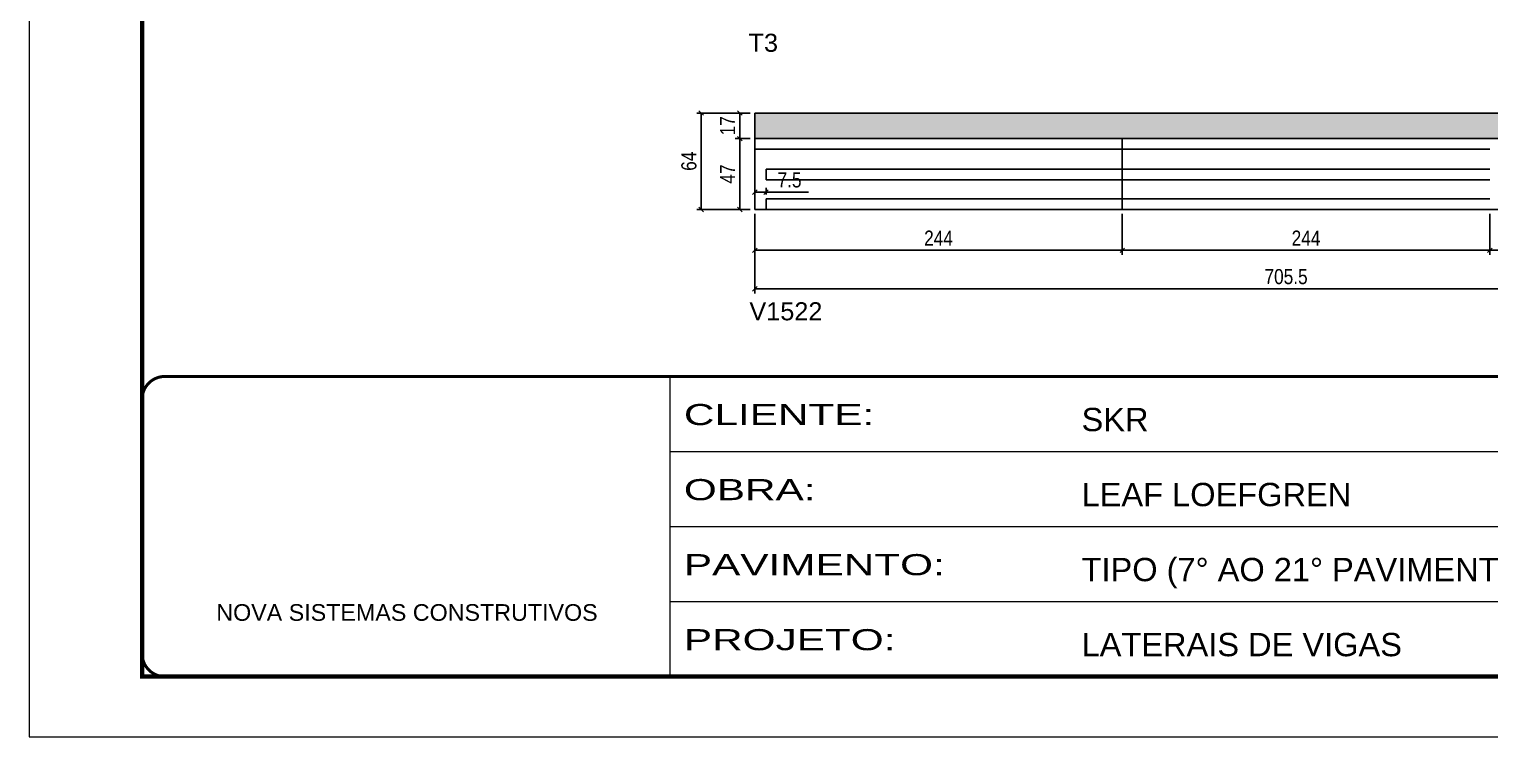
# Model space of a CAD drawing. Extents: x 3309 to 9563, y -2522 to 14608.
# Drawn here: x 4908 to 5878, y 12409 to 12879 of the extents above; entities that cross this region are included whole.
import ezdxf

# ---------------------------------------------------------------- set-up
doc = ezdxf.new("R2010")
doc.units = 0
doc.linetypes.add('CONTINUO', pattern=[0])
doc.linetypes.add('DASHED', pattern=[0.75, 0.5, -0.25])
for name, color, linetype in [('5', 5, 'Continuous'), ('COTA', 241, 'Continuous'), ('Painéis', 200, 'Continuous'), ('SARR_2.2x7', 40, 'Continuous')]:
    doc.layers.add(name, color=color, linetype=linetype)
doc.layers.add('Folhas', color=255, linetype='Continuous', lineweight=9)
doc.layers.add('SARRAFO DE PRESSAO', color=251, linetype='DASHED', lineweight=9)
doc.styles.add('ARIAL', font='arial.ttf')
doc.styles.add('COTA TECNICA', font='techl___.ttf', dxfattribs={"height": 10})
doc.styles.get("Standard").update_dxf_attribs({"font": 'arial.ttf'})
doc.styles.add('Tecnologia', font='')
doc.styles.get('Tecnologia').set_extended_font_data('Forgotten Futurist')
doc.dimstyles.new('PAINEL', dxfattribs={"dimtxt": 10, "dimasz": 3, "dimexe": 3, "dimexo": 3, "dimgap": 3, "dimtad": 1, "dimdec": 1, "dimzin": 12, "dimdsep": 46, "dimtxsty": 'COTA TECNICA', "dimblk1": 'OBLIQUE', "dimblk2": 'OBLIQUE', "dimsah": 1, "dimcen": 0.9, "dimclrd": 4, "dimclre": 4, "dimclrt": 240, "dimadec": 1, "dimazin": 3, "dimtfac": 1, "dimtdec": 1, "dimtmove": 0, "dimatfit": 3, "dimfxl": 1, "dimtolj": 1, "dimtzin": 12, "dimarcsym": 0})

# ---------------------------------------------------------------- blocks, each defined once
blk = doc.blocks.new('9999999999')
at = {"color": 30, "linetype": 'CONTINUO'}
for p, q in [((98564.56, 34230.21), (98564.56, 34429.45)), ((98564.56, 34379.64), (99583.98, 34379.64)), ((98564.56, 34329.83), (99487.98, 34329.83)), ((98564.56, 34280.02), (99487.98, 34280.02))]:
    blk.add_line(p, q, dxfattribs=at)
at = {"color": 30, "linetype": 'CONTINUO', "const_width": 2}
blk.add_lwpolyline([(99583.98, 34230.21), (99583.98, 34414.45, 0.414214), (99568.98, 34429.45), (98228.98, 34429.45, 0.414214), (98213.98, 34414.45), (98213.98, 34245.21, 0.414214), (98228.98, 34230.21), (99583.98, 34230.21)], format="xyb", dxfattribs=at)
at = {"layer": 'Folhas'}
blk.add_lwpolyline([(98138.98, 34190.21), (99623.98, 34190.21), (99623.98, 35240.21), (98138.98, 35240.21)], close=True, dxfattribs=at)
at = {"layer": 'Folhas', "color": 30, "const_width": 3}
blk.add_lwpolyline([(98213.98, 34230.21), (99583.98, 34230.21), (99583.98, 35200.21), (98213.98, 35200.21)], close=True, dxfattribs=at)
at = {"color": 7, "linetype": 'Continuous', "ltscale": 5, "style": 'ARIAL'}
for s, height, p in [('SKR', 15.483, (98837.68, 34393.13)), ('LEAF LOEFGREN', 15.4829, (98837.68, 34343.32)), ('TIPO (7° AO 21° PAVIMENTO)', 15.4829, (98837.68, 34293.51)), ('NOVA SISTEMAS CONSTRUTIVOS', 11.0592, (98263.19, 34267.21)), ('LATERAIS DE VIGAS', 15.4829, (98837.68, 34243.7))]:
    blk.add_text(s, height=height, dxfattribs=at).set_placement(p)
at = {"layer": 'Folhas', "color": 7, "style": 'Tecnologia', "width": 1.5}
for s, p in [('CLIENTE:', (98573.65, 34397.17)), ('OBRA:', (98573.65, 34347.31)), ('PAVIMENTO:', (98573.65, 34297.5)), ('PROJETO:', (98573.65, 34247.69))]:
    blk.add_text(s, height=14, dxfattribs=at).set_placement(p)
blk = doc.blocks.new('_Oblique')
at = {"color": 0, "linetype": 'ByBlock', "lineweight": -2}
blk.add_line((-0.5, -0.5), (0.5, 0.5), dxfattribs=at)
blk = doc.blocks.new('*D1500')
at = {"layer": 'COTA', "color": 4, "linetype": 'ByBlock', "lineweight": -2, "transparency": 16777216}
for p, q in [((5389.6, 12756.44), (5389.6, 12729.32)), ((5633.6, 12756.44), (5633.6, 12729.32)), ((5633.6, 12732.32), (5389.6, 12732.32))]:
    blk.add_line(p, q, dxfattribs=at)
at = {"layer": 'Defpoints', "color": 0, "linetype": 'ByBlock', "transparency": 16777216}
for p in [(5389.6, 12759.44), (5633.6, 12759.44), (5389.6, 12732.32)]:
    blk.add_point(p, dxfattribs=at)
at = {"layer": 'COTA', "color": 4, "linetype": 'ByBlock', "lineweight": -2, "transparency": 16777216, "xscale": 3, "yscale": 3, "zscale": 3, "rotation": 180}
blk.add_blockref('_Oblique', (5389.6, 12732.32), dxfattribs=at)
at = {"layer": 'COTA', "color": 4, "linetype": 'ByBlock', "lineweight": -2, "transparency": 16777216, "xscale": 3, "yscale": 3, "zscale": 3}
blk.add_blockref('_Oblique', (5633.6, 12732.32), dxfattribs=at)
at = {"layer": 'COTA', "color": 240, "linetype": 'ByBlock', "transparency": 16777216, "insert": (5511.6, 12740.39), "char_height": 10, "attachment_point": 5, "style": 'COTA TECNICA'}
blk.add_mtext('\\A1;244', dxfattribs=at)
blk = doc.blocks.new('*D1501')
at = {"layer": 'COTA', "color": 4, "lineweight": -2, "transparency": 16777216}
for p, q in [((5633.6, 12756.44), (5633.6, 12729.32)), ((5877.6, 12756.44), (5877.6, 12729.32)), ((5633.6, 12732.32), (5877.6, 12732.32))]:
    blk.add_line(p, q, dxfattribs=at)
at = {"layer": 'Defpoints', "color": 0, "transparency": 16777216}
for p in [(5633.6, 12759.44, 0), (5877.6, 12759.44, 0), (5877.6, 12732.32)]:
    blk.add_point(p, dxfattribs=at)
at = {"layer": 'COTA', "color": 4, "lineweight": -2, "transparency": 16777216, "xscale": 3, "yscale": 3, "zscale": 3, "rotation": 180}
blk.add_blockref('_Oblique', (5633.6, 12732.32), dxfattribs=at)
at = {"layer": 'COTA', "color": 4, "lineweight": -2, "transparency": 16777216, "xscale": 3, "yscale": 3, "zscale": 3}
blk.add_blockref('_Oblique', (5877.6, 12732.32), dxfattribs=at)
at = {"layer": 'COTA', "color": 240, "transparency": 16777216, "insert": (5755.6, 12740.39), "char_height": 10, "attachment_point": 5, "style": 'COTA TECNICA'}
blk.add_mtext('\\A1;244', dxfattribs=at)
blk = doc.blocks.new('*D1502')
at = {"layer": 'COTA', "color": 4, "lineweight": -2, "transparency": 16777216}
for p, q in [((5877.6, 12756.44), (5877.6, 12729.32)), ((6095.1, 12756.44), (6095.1, 12729.32)), ((5877.6, 12732.32), (6095.1, 12732.32))]:
    blk.add_line(p, q, dxfattribs=at)
at = {"layer": 'Defpoints', "color": 0, "transparency": 16777216}
for p in [(5877.6, 12759.44, 0), (6095.1, 12759.44, 0), (6095.1, 12732.32)]:
    blk.add_point(p, dxfattribs=at)
at = {"layer": 'COTA', "color": 4, "lineweight": -2, "transparency": 16777216, "xscale": 3, "yscale": 3, "zscale": 3, "rotation": 180}
blk.add_blockref('_Oblique', (5877.6, 12732.32), dxfattribs=at)
at = {"layer": 'COTA', "color": 4, "lineweight": -2, "transparency": 16777216, "xscale": 3, "yscale": 3, "zscale": 3}
blk.add_blockref('_Oblique', (6095.1, 12732.32), dxfattribs=at)
at = {"layer": 'COTA', "color": 240, "transparency": 16777216, "insert": (5986.35, 12740.43), "char_height": 10, "attachment_point": 5, "style": 'COTA TECNICA'}
blk.add_mtext('\\A1;217.5', dxfattribs=at)
blk = doc.blocks.new('*D1503')
at = {"layer": 'COTA', "color": 4, "lineweight": -2, "transparency": 16777216}
for p, q in [((5389.6, 12756.44), (5389.6, 12703.66)), ((6095.1, 12756.44), (6095.1, 12703.66)), ((6095.1, 12706.66), (5389.6, 12706.66))]:
    blk.add_line(p, q, dxfattribs=at)
at = {"layer": 'Defpoints', "color": 0, "transparency": 16777216}
for p in [(5389.6, 12759.44, 0), (6095.1, 12759.44, 0), (5389.6, 12706.66)]:
    blk.add_point(p, dxfattribs=at)
at = {"layer": 'COTA', "color": 4, "lineweight": -2, "transparency": 16777216, "xscale": 3, "yscale": 3, "zscale": 3, "rotation": 180}
blk.add_blockref('_Oblique', (5389.6, 12706.66), dxfattribs=at)
at = {"layer": 'COTA', "color": 4, "lineweight": -2, "transparency": 16777216, "xscale": 3, "yscale": 3, "zscale": 3}
blk.add_blockref('_Oblique', (6095.1, 12706.66), dxfattribs=at)
at = {"layer": 'COTA', "color": 240, "transparency": 16777216, "insert": (5742.35, 12714.77), "char_height": 10, "attachment_point": 5, "style": 'COTA TECNICA'}
blk.add_mtext('\\A1;705.5', dxfattribs=at)
blk = doc.blocks.new('*D1504')
at = {"layer": 'COTA', "color": 4, "lineweight": -2, "transparency": 16777216}
for p, q in [((5386.6, 12806.44), (5376.65, 12806.44)), ((5379.65, 12759.44), (5379.65, 12806.44)), ((5386.6, 12759.44), (5376.65, 12759.44))]:
    blk.add_line(p, q, dxfattribs=at)
at = {"layer": 'Defpoints', "color": 0, "transparency": 16777216}
for p in [(5379.65, 12806.44), (5389.6, 12806.44), (5389.6, 12759.44)]:
    blk.add_point(p, dxfattribs=at)
at = {"layer": 'COTA', "color": 4, "lineweight": -2, "transparency": 16777216, "xscale": 3, "yscale": 3, "zscale": 3}
for p, rotation in [((5379.65, 12806.44), 90), ((5379.65, 12759.44), 270)]:
    blk.add_blockref('_Oblique', p, dxfattribs=dict(at, rotation=rotation))
at = {"layer": 'COTA', "color": 240, "transparency": 16777216, "insert": (5371.58, 12782.94), "char_height": 10, "attachment_point": 5, "rotation": 90, "style": 'COTA TECNICA'}
blk.add_mtext('\\A1;47', dxfattribs=at)
blk = doc.blocks.new('*D1505')
at = {"layer": 'COTA', "color": 4, "lineweight": -2, "transparency": 16777216}
for p, q in [((5386.6, 12823.44), (5376.65, 12823.44)), ((5379.65, 12806.44), (5379.65, 12823.44)), ((5386.6, 12806.44), (5376.65, 12806.44))]:
    blk.add_line(p, q, dxfattribs=at)
at = {"layer": 'Defpoints', "color": 0, "transparency": 16777216}
for p in [(5379.65, 12823.44), (5389.6, 12823.44), (5389.6, 12806.44)]:
    blk.add_point(p, dxfattribs=at)
at = {"layer": 'COTA', "color": 4, "lineweight": -2, "transparency": 16777216, "xscale": 3, "yscale": 3, "zscale": 3}
for p, rotation in [((5379.65, 12823.44), 90), ((5379.65, 12806.44), 270)]:
    blk.add_blockref('_Oblique', p, dxfattribs=dict(at, rotation=rotation))
at = {"layer": 'COTA', "color": 240, "transparency": 16777216, "insert": (5371.58, 12814.94), "char_height": 10, "attachment_point": 5, "rotation": 90, "style": 'COTA TECNICA'}
blk.add_mtext('\\A1;17', dxfattribs=at)
blk = doc.blocks.new('*D1506')
at = {"layer": 'COTA', "color": 4, "lineweight": -2, "transparency": 16777216}
for p, q in [((5386.6, 12823.44), (5351.02, 12823.44)), ((5354.02, 12759.44), (5354.02, 12823.44)), ((5386.6, 12759.44), (5351.02, 12759.44))]:
    blk.add_line(p, q, dxfattribs=at)
at = {"layer": 'Defpoints', "color": 0, "transparency": 16777216}
for p in [(5354.02, 12823.44), (5389.6, 12823.44), (5389.6, 12759.44)]:
    blk.add_point(p, dxfattribs=at)
at = {"layer": 'COTA', "color": 4, "lineweight": -2, "transparency": 16777216, "xscale": 3, "yscale": 3, "zscale": 3}
for p, rotation in [((5354.02, 12823.44), 90), ((5354.02, 12759.44), 270)]:
    blk.add_blockref('_Oblique', p, dxfattribs=dict(at, rotation=rotation))
at = {"layer": 'COTA', "color": 240, "transparency": 16777216, "insert": (5345.92, 12791.44), "char_height": 10, "attachment_point": 5, "rotation": 90, "style": 'COTA TECNICA'}
blk.add_mtext('\\A1;64', dxfattribs=at)
blk = doc.blocks.new('*D1558')
at = {"layer": 'COTA', "color": 4, "lineweight": -2, "transparency": 16777216}
for p, q in [((5389.6, 12762.44), (5389.6, 12773.84)), ((5397.1, 12769.44), (5397.1, 12773.84)), ((5389.6, 12770.84), (5397.1, 12770.84)), ((5397.1, 12770.84), (5425.26, 12770.84))]:
    blk.add_line(p, q, dxfattribs=at)
at = {"layer": 'Defpoints', "color": 0, "transparency": 16777216}
for p in [(5397.1, 12770.84), (5397.1, 12766.44), (5389.6, 12759.44)]:
    blk.add_point(p, dxfattribs=at)
at = {"layer": 'COTA', "color": 4, "lineweight": -2, "transparency": 16777216, "xscale": 3, "yscale": 3, "zscale": 3, "rotation": 180}
blk.add_blockref('_Oblique', (5389.6, 12770.84), dxfattribs=at)
at = {"layer": 'COTA', "color": 4, "lineweight": -2, "transparency": 16777216, "xscale": 3, "yscale": 3, "zscale": 3}
blk.add_blockref('_Oblique', (5397.1, 12770.84), dxfattribs=at)
at = {"layer": 'COTA', "color": 240, "transparency": 16777216, "insert": (5412.68, 12778.95), "char_height": 10, "attachment_point": 5, "style": 'COTA TECNICA'}
blk.add_mtext('\\A1;7.5', dxfattribs=at)

msp = doc.modelspace()

# ---------------------------------------------------------------- hatches: boundary and pattern name
at = {"layer": 'COTA'}
h = msp.add_hatch(dxfattribs=at)
h.set_pattern_fill('AR-CONC', color=256, scale=0.03)
h.set_pattern_definition([(50, (1647.4945, 3271.1233), (5.46554, -0.4781726), [0.5715, -6.2865]), (355, (1647.4945, 3271.1233), (-1.0573026, 5.7317054), [0.4572, -5.0292175]), (100.451445, (1647.95, 3271.0835), (4.4082374, 5.2535326), [0.4857003, -5.3427073]), (46.1842, (1647.4945, 3272.647), (8.1323712, -1.26127), [0.85725, -9.42975]), (96.63556, (1648.172, 3272.542), (7.122124, 7.422784), [0.728551, -8.014068]), (351.18415, (1647.4945, 3272.647), (7.122124, 7.422784), [0.685799, -7.543792]), (21, (1648.2565, 3272.2663), (4.5484317, -3.067956), [0.5715, -6.2865]), (326, (1648.2565, 3272.2663), (1.854061, 5.525639), [0.4572, -5.0292]), (71.451445, (1648.6356, 3272.0107), (6.4024926, 2.457683), [0.4857003, -5.342698]), (37.5, (1647.4945, 3271.1233), (0.0926581, 2.53665117), [0, -4.96824, 0, -5.1054, 0, -5.04825]), (7.5, (1647.4945, 3271.1233), (2.0045899, 3.00541724), [0, -2.91084, 0, -4.85394, 0, -1.92405]), (327.5, (1645.7953, 3271.1233), (4.06771786, -0.17186232), [0, -1.905, 0, -5.9436, 0, -7.8867]), (317.5, (1645.0333, 3271.1233), (4.4438754, 0.7627947), [0, -2.4765, 0, -3.94716, 0, -5.6007])])
h.paths.add_polyline_path([(6095.1, 12806.44), (6095.1, 12823.44), (5389.6, 12823.44), (5389.6, 12806.44)])

# ---------------------------------------------------------------- linework, layer by layer
for p, q in [((5389.6, 12806.44), (5389.6, 12823.44)), ((5389.6, 12823.44), (6095.1, 12823.44)), ((5397.1, 12786.1), (5397.1, 12779.1)), ((5397.1, 12766.44), (5397.1, 12759.44))]:
    msp.add_line(p, q, dxfattribs=at)
at = {"layer": 'Painéis', "linetype": 'ByBlock'}
for p, q in [((6095.1, 12806.44), (5389.6, 12806.44)), ((5389.6, 12759.44), (5389.6, 12806.44)), ((5633.6, 12759.44), (5633.6, 12806.44)), ((6095.1, 12759.44), (5389.6, 12759.44))]:
    msp.add_line(p, q, dxfattribs=at)
at = {"layer": 'SARR_2.2x7', "linetype": 'Continuous'}
for p, q in [((5389.6, 12799.44), (5633.6, 12799.44)), ((5877.6, 12799.44), (5633.6, 12799.44)), ((5397.1, 12786.1), (5633.6, 12786.1)), ((5877.6, 12786.1), (5633.6, 12786.1)), ((5397.1, 12779.1), (5633.6, 12779.1)), ((5877.6, 12779.1), (5633.6, 12779.1)), ((5397.1, 12766.44), (5633.6, 12766.44)), ((5877.6, 12766.44), (5633.6, 12766.44))]:
    msp.add_line(p, q, dxfattribs=at)

# ---------------------------------------------------------------- block references
at = {"layer": 'SARRAFO DE PRESSAO', "color": 6, "linetype": 'ByBlock'}
msp.add_blockref('9999999999', (-93231.11, -21780.92), dxfattribs=at)

# ---------------------------------------------------------------- texts
at = {"layer": '5', "linetype": 'Continuous'}
for s, rotation, p in [('T3', 0.00004, (5385.49, 12864.09)), ('V1522', 359.99996, (5386.03, 12685.81))]:
    msp.add_text(s, height=12, rotation=rotation, dxfattribs=at).set_placement(p)

# ---------------------------------------------------------------- dimensions: what is measured, and where the dimension line sits
at = {"layer": 'COTA'}
for base, p1, p2, picture, middle in [((5354.02, 12823.44), (5389.6, 12759.44), (5389.6, 12823.44), '*D1506', (5345.92, 12791.44)), ((5379.65, 12823.44), (5389.6, 12806.44), (5389.6, 12823.44), '*D1505', (5371.58, 12814.94)), ((5379.65, 12806.44), (5389.6, 12759.44), (5389.6, 12806.44), '*D1504', (5371.58, 12782.94))]:
    dim = msp.add_linear_dim(base=base, p1=p1, p2=p2, angle=90, dimstyle='PAINEL', dxfattribs=at)
    dim.commit()
    dim.dimension.update_dxf_attribs({"geometry": picture, "text_midpoint": middle})
for base, p1, p2, picture, middle in [((5397.1, 12770.84), (5389.6, 12759.44), (5397.1, 12766.44), '*D1558', (5412.68, 12778.95)), ((5389.6, 12706.66, 0), (6095.1, 12759.44), (5389.6, 12759.44), '*D1503', (5742.35, 12714.77, 0)), ((5877.6, 12732.32, 0), (5633.6, 12759.44), (5877.6, 12759.44), '*D1501', (5755.6, 12740.39, 0)), ((6095.1, 12732.32, 0), (5877.6, 12759.44), (6095.1, 12759.44), '*D1502', (5986.35, 12740.43, 0))]:
    dim = msp.add_linear_dim(base=base, p1=p1, p2=p2, dimstyle='PAINEL', dxfattribs=at)
    dim.commit()
    dim.dimension.update_dxf_attribs({"geometry": picture, "text_midpoint": middle})
at = {"layer": 'COTA', "linetype": 'ByBlock'}
dim = msp.add_linear_dim(base=(5389.6, 12732.32), p1=(5633.6, 12759.44), p2=(5389.6, 12759.44), angle=180, dimstyle='PAINEL', override={"dimtmove": 1}, dxfattribs=at)
dim.commit()
dim.dimension.update_dxf_attribs({"geometry": '*D1500', "text_midpoint": (5511.6, 12740.39)})

doc.saveas('drawing.dxf')
